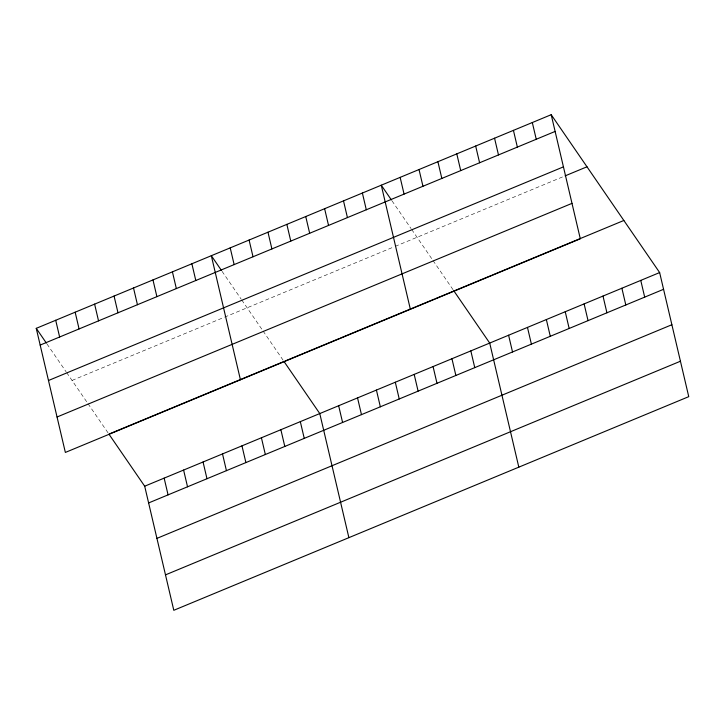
<?xml version="1.0" encoding="UTF-8"?>
<svg xmlns="http://www.w3.org/2000/svg" width="725" height="725" viewBox="0 0 725 725"><rect width="100%" height="100%" fill="white"/><g stroke="black" fill="none" stroke-linecap="round" stroke-linejoin="round"><path stroke-width="0.54" stroke-dasharray="3.62 2.72" d="M72.038 380.435L223.572 317.568M224.596 317.142L394.192 246.781M395.188 246.364L564.132 176.284M391.998 200.834L411.084 228.611M411.682 229.481L431.801 258.771M433.033 260.556L453.306 290.082M222.067 271.331L241.153 299.117M241.751 299.987L261.87 329.268M263.093 331.053L283.375 360.579M46.989 343.967L66.075 371.753M66.673 372.623L86.782 401.904M88.015 403.698L108.297 433.215"/><path stroke-width="1.09" d="M551.199 114.704L580.308 238.797L65.359 452.436L36.25 328.343L551.199 114.704L659.641 272.564L688.75 396.657L173.801 610.296L144.692 486.203L108.913 434.112M40.174 345.073L555.123 131.433M48.484 380.507L563.434 166.868M565.119 175.867L586.987 166.795M57.048 417.002L571.998 203.363M109.937 433.686L283.992 361.476L319.779 413.567L348.888 537.66M284.988 361.059L302.869 353.637M303.866 353.229L339.644 338.385M340.632 337.977L415.171 307.056M416.159 306.639L434.048 299.217M435.045 298.809L491.686 275.31M492.683 274.893L623.853 220.472M144.692 486.203L659.641 272.564M148.625 502.942L663.565 289.302M156.935 538.367L671.876 324.728M165.49 574.871L680.44 361.231M391.409 199.964L381.268 185.201L410.368 309.294M453.923 290.97L489.71 343.07L518.819 467.163M221.469 270.461L211.328 255.698L240.437 379.791M36.25 328.343L46.391 343.097M640.764 280.403L644.688 297.141M621.878 288.233L625.811 304.971M603.001 296.072L606.925 312.801M584.114 303.902L588.048 320.64M532.313 122.534L536.246 139.273M565.237 311.732L569.161 328.47M513.436 130.364L517.36 147.102M546.36 319.571L550.284 336.3M494.55 138.203L498.483 154.933M527.474 327.401L531.398 344.139M475.673 146.033L479.597 162.772M508.597 335.231L512.521 351.969M456.795 153.872L460.719 170.602M437.909 161.702L441.833 178.441M470.833 350.9L474.757 367.638M419.032 169.532L422.956 186.271M451.947 358.739L455.871 375.468M400.146 177.371L404.07 194.101M433.07 366.569L436.994 383.308M414.183 374.399L418.108 391.138M362.382 193.031L366.306 209.77M395.306 382.238L399.23 398.968M343.505 200.87L347.429 217.6M376.42 390.068L380.344 406.807M324.619 208.7L328.543 225.439M357.543 397.907L361.467 414.637M305.742 216.539L309.666 233.269M338.657 405.737L342.59 422.476M286.855 224.369L290.779 241.108M267.978 232.199L271.902 248.938M300.322 421.642L304.246 438.38M249.092 240.038L253.025 256.768M280.874 429.708L284.798 446.446M230.215 247.868L234.139 264.607M261.417 437.782L265.341 454.521M241.969 445.857L245.893 462.586M191.88 263.773L195.804 280.512M222.512 453.923L226.436 470.661M172.423 271.848L176.347 288.577M203.054 461.997L206.978 478.727M152.975 279.913L156.899 296.652M183.606 470.063L187.53 486.801M133.518 287.988L137.442 304.718M164.149 478.138L168.073 494.876M114.061 296.054L117.994 312.792M94.613 304.128L98.537 320.867M75.155 312.194L79.079 328.933M55.707 320.269L59.631 337.007"/></g></svg>
